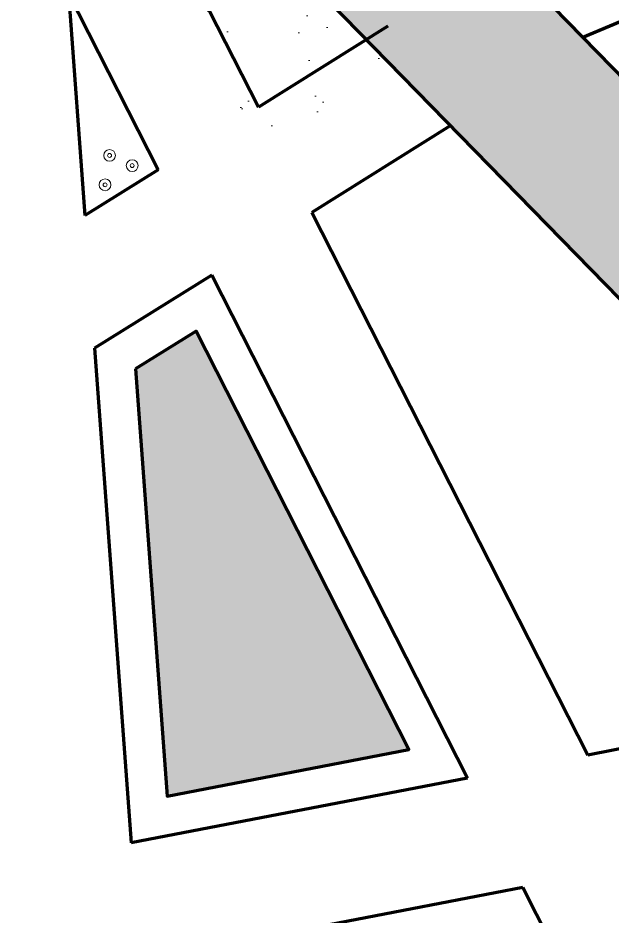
# Model space of a CAD drawing. Header units: millimetres. Extents: x 111 to 1506, y 14 to 566.
# Drawn here: x 245.1 to 252.67, y 151.29 to 162.74 of the extents above; entities that cross this region are included whole.
import ezdxf

# ---------------------------------------------------------------- set-up
doc = ezdxf.new("R2010")
doc.units = ezdxf.units.MM
doc.linetypes.add('ACAD_ISO04W100', pattern=[30, 24, -3, 0, -3])
for name, color, linetype, lineweight in [('Car', 222, 'Continuous', 13), ('G', 254, 'Continuous', 5), ('GRASS', 56, 'Continuous', 0)]:
    doc.layers.add(name, color=color, linetype=linetype, lineweight=lineweight)

msp = doc.modelspace()

# ---------------------------------------------------------------- hatches: boundary and pattern name
at = {"layer": 'G', "lineweight": 100, "ltscale": 1000}
h = msp.add_hatch(dxfattribs=at)
h.set_pattern_fill('AR-HBONE', color=256, scale=0.046, angle=-22.085228, style=0)
h.set_pattern_definition([(22.914772, (797.12783, 1599.99595), (0.097837146, 0.241122153), [0.552, -0.184]), (112.914772, (797.29731, 1600.0676), (0.097837146, 0.241122153), [0.552, -0.184])])
h.paths.add_polyline_path([(326.50652, 83.72907), (327.08509, 85.9982), (222.22982, 193.24791), (221.75785, 190.86976)])
at = {"layer": 'GRASS', "lineweight": 100, "ltscale": 1000, "true_color": 0x636466}
h = msp.add_hatch(dxfattribs=at)
h.set_pattern_fill('ANSI37', color=251, scale=18, angle=-112.085228)
h.set_pattern_definition([(292.91477, (798.2566, 1597.5663), (2.0724414, 0.8760632), []), (22.91477, (798.2566, 1597.5663), (-0.8760632, 2.0724414), [])])
h.paths.add_polyline_path([(271.95695, 142.38523), (282.61554, 174.27589), (251.13806, 188.40453), (245.13569, 169.81182), (271.60185, 142.74844)])
at = {"layer": 'GRASS'}
h = msp.add_hatch(dxfattribs=at)
h.set_pattern_fill('AR-SAND', color=38, scale=0.56, angle=-218.333382, style=0)
h.set_pattern_definition([(179.16662, (797.1278, 1599.99595), (-0.6415768, -0.8682803), [0, -0.8512, 0, -0.952, 0, -0.91]), (149.16662, (797.1278, 1599.996), (-1.7576365, -0.6249906), [0, -0.4592, 0, -0.7672, 0, -0.294]), (109.16662, (797.6681, 1599.5687), (-1.3699224, 1.079156), [0, -0.28, 0, -1.008, 0, -1.316]), (99.16662, (797.6681, 1599.5687), (-1.6253537, 0.658586), [0, -0.14, 0, -0.6608, 0, -0.756])])
h.paths.add_polyline_path([(249.8899, 162.0953), (247.96136, 160.88923), (244.59706, 167.509)])
at = {"layer": 'GRASS', "lineweight": 100, "ltscale": 1000}
h = msp.add_hatch(color=256, dxfattribs=at)
h.set_gradient(color1=(0, 0, 255), tint=1, name='INVSPHERICAL')
h.paths.add_polyline_path([(246.5937, 158.26474), (246.99626, 152.82246), (250.07695, 153.41573), (247.36685, 158.74826)])

# ---------------------------------------------------------------- linework, layer by layer
at = {"linetype": 'ACAD_ISO04W100', "ltscale": 1000}
for p, q in [((245.13743, 169.8172), (262.94233, 151.60571)), ((244.4431, 167.66647), (261.44506, 150.27627))]:
    msp.add_line(p, q, dxfattribs=at)
at = {"lineweight": 100, "ltscale": 1000}
for p, q in [((245.76511, 166.31427), (248.15954, 161.60289)), ((245.73784, 163.05717), (245.94773, 160.21966)), ((245.73784, 163.05717), (246.88274, 160.8044)), ((249.81014, 162.63514), (248.15954, 161.60289)), ((250.60549, 161.36337), (248.84182, 160.2604)), ((246.88274, 160.8044), (245.94773, 160.21966)), ((248.84182, 160.2604), (252.35613, 153.34546)), ((247.56502, 159.46191), (246.0728, 158.52871)), ((247.56502, 159.46191), (250.82353, 153.05032)), ((246.0728, 158.52871), (246.53907, 152.22523)), ((257.47972, 154.33215), (252.35613, 153.34546)), ((250.82353, 153.05032), (246.53907, 152.22523)), ((251.53066, 151.65894), (246.65047, 150.71912)), ((251.53066, 151.65894), (253.41643, 147.94839))]:
    msp.add_line(p, q, dxfattribs=at)
for points in [[(264.3421, 150.17397), (245.13743, 169.8172)], [(244.4431, 167.66647), (261.44506, 150.27627)]]:
    msp.add_lwpolyline(points, dxfattribs=at)
msp.add_lwpolyline([(246.5937, 158.26474), (246.99626, 152.82246), (250.07695, 153.41573), (247.36685, 158.74826)], close=True, dxfattribs=at)
at = {"layer": 'Car'}
for centre, radius in [((246.26336, 160.98589), 0.075), ((246.26336, 160.98589), 0.025), ((246.55133, 160.85641), 0.075), ((246.55133, 160.85641), 0.025), ((246.20606, 160.61155), 0.075), ((246.20606, 160.61155), 0.025)]:
    msp.add_circle(centre, radius, dxfattribs=at)

doc.saveas('drawing.dxf')
